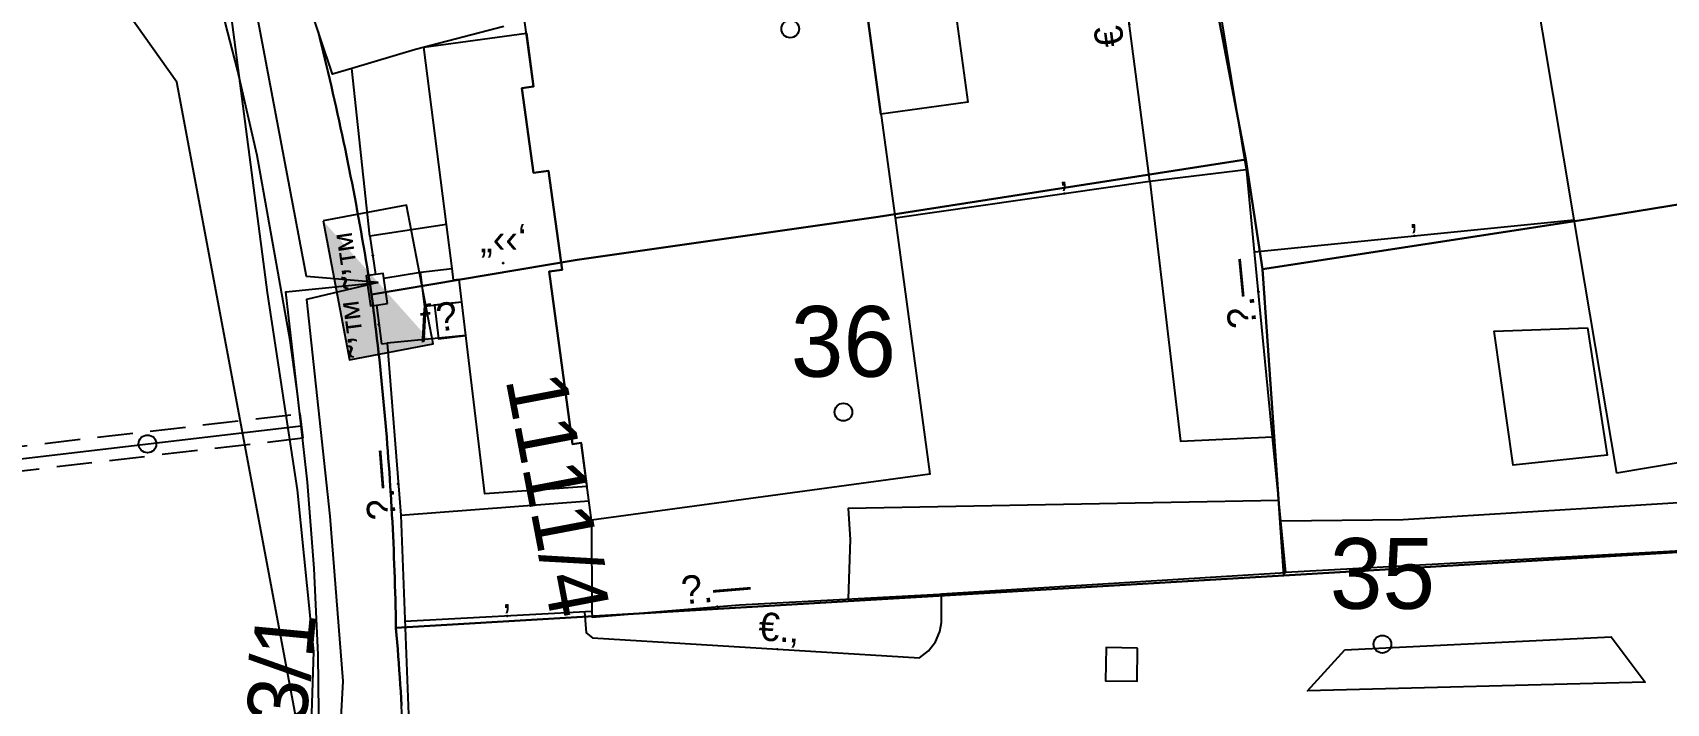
# Model space of a CAD drawing. Header units: metres. Extents: x 218299 to 220222, y 572714 to 574340.
# Drawn here: x 218929.43 to 218975.61, y 573617.93 to 573636.9 of the extents above; entities that cross this region are included whole.
import ezdxf
from ezdxf.enums import TextEntityAlignment as Align

# ---------------------------------------------------------------- set-up
doc = ezdxf.new("R2010")
doc.units = ezdxf.units.M
doc.header["$MEASUREMENT"] = 0
doc.linetypes.add('DASH15', pattern=[1.5, 1, -0.5])
for name, color, linetype in [('1602', 44, 'Continuous'), ('1603', 44, 'Continuous'), ('6091', 102, 'CABLEUNDEXIST03'), ('6151', 102, 'CABLEUNDEXIST03'), ('6261', 7, 'Continuous'), ('6701', 7, 'DASH15'), ('6916', 7, 'Continuous'), ('A_POINTS', 2, 'Continuous'), ('M2200', 253, 'Continuous'), ('M2207', 253, 'Continuous'), ('M2401', 7, 'Continuous'), ('M2404', 7, 'Continuous'), ('M2407', 253, 'Continuous'), ('M2408', 253, 'Continuous'), ('M2412', 253, 'Continuous'), ('M2420', 253, 'Continuous'), ('M2601', 253, 'Continuous'), ('M2602', 253, 'Continuous'), ('M2605', 253, 'Continuous'), ('M2612', 253, 'Continuous')]:
    doc.layers.add(name, color=color, linetype=linetype)
doc.styles.add('HEBTXT', font='HEBTXT')
doc.styles.add('MAVAT_HEBTXT', font='HEBTXT')
doc.linetypes.add('CABLEUNDEXIST03', pattern='A,3.5,[222,elecad.shx,S=0.01,R=0,X=0,Y=0],1.5', length=5)

# ---------------------------------------------------------------- blocks, each defined once
blk = doc.blocks.new('6261')
blk.add_lwpolyline([(-2, -1.2), (2, -1.2), (2, 1.2), (-2, 1.2)], close=True)
at = {"color": 0}
blk.add_solid([(2, 1.2), (-2, -1.2), (2, -1.2)], dxfattribs=at)
at = {"color": 0, "style": 'HEBTXT'}
blk.add_attdef('PIL_NAME', (2.689, 2.418), '', height=1.7, dxfattribs=at)
at = {"style": 'HEBTXT'}
blk.add_attdef('CAMUT_MONIM', (2.489, 0.218), '', height=1.7, dxfattribs=at)
at = {"color": 0, "style": 'HEBTXT', "flags": 1}
for tag, p in [('TYPE', (2.585, -1.773)), ('MAP_TYPE', (2.689, -3.782))]:
    blk.add_attdef(tag, p, '', height=1.7, dxfattribs=at)
blk = doc.blocks.new('6916')
at = {"layer": 'A_POINTS'}
blk.add_circle((0, 0), 0.25, dxfattribs=at)
at = {"color": 0, "style": 'HEBTXT'}
for tag, p in [('HTCH', (0.006, 3.527)), ('PIPE', (0.049, 1.33))]:
    blk.add_attdef(tag, text='', height=1.7, dxfattribs=at).set_placement(p, align=Align.MIDDLE_CENTER)
blk = doc.blocks.new('1603')
at = {"layer": 'A_POINTS'}
blk.add_circle((0, 0), 0.25, dxfattribs=at)
at = {"color": 0, "style": 'HEBTXT'}
blk.add_attdef('PARCEL_NUM', text='', height=2, dxfattribs=at).set_placement((0, 1), align=Align.CENTER)
at = {"color": 0, "style": 'HEBTXT', "flags": 1}
blk.add_attdef('LOT_NUM', text='', height=2, dxfattribs=at).set_placement((0, -2.5), align=Align.CENTER)
blk = doc.blocks.new('M2601')
blk.add_circle((0, 0), 0.025)
at = {"style": 'MAVAT_HEBTXT'}
blk.add_attdef('NAME', text='', height=0.8, dxfattribs=at).set_placement((0, 1.592), align=Align.MIDDLE)
blk = doc.blocks.new('M2602')
blk.add_circle((0, 0), 0.025)
at = {"style": 'MAVAT_HEBTXT'}
blk.add_attdef('NAME', text='', height=0.8, dxfattribs=at).set_placement((0, 1.592), align=Align.MIDDLE)
blk = doc.blocks.new('M2605')
blk.add_circle((0, 0), 0.025)
at = {"style": 'MAVAT_HEBTXT'}
blk.add_attdef('NAME', text='', height=0.8, dxfattribs=at).set_placement((0, 1.592), align=Align.MIDDLE)
blk = doc.blocks.new('M2612')
blk.add_circle((0, 0), 0.025)
at = {"style": 'MAVAT_HEBTXT'}
blk.add_attdef('NAME', text='', height=0.8, dxfattribs=at).set_placement((0, 1.592), align=Align.MIDDLE)
blk = doc.blocks.new('M2207')
blk.add_circle((0, 0), 0.025)
at = {"style": 'MAVAT_HEBTXT'}
blk.add_attdef('NAME', text='', height=0.8, dxfattribs=at).set_placement((0, 1.592), align=Align.MIDDLE)
blk = doc.blocks.new('M2412')
blk.add_circle((0, 0), 0.025)
at = {"style": 'MAVAT_HEBTXT'}
blk.add_attdef('NAME', text='', height=0.8, dxfattribs=at).set_placement((0, 1.592), align=Align.MIDDLE)
blk = doc.blocks.new('111')
at = {"layer": 'M2200'}
for points in [[(218974.219, 573624.444, 581.385), (218973.013, 573631.609, 581.505), (218971.819, 573638.703, 581.625), (218975.067, 573639.25, 581.625), (218981.262, 573640.292, 581.625), (218981.619, 573638.169, 581.385), (218982.094, 573638.249, 581.385), (218982.507, 573635.795, 581.385), (218982.018, 573635.712, 581.385), (218982.425, 573633.293, 581.385), (218982.599, 573632.259, 581.385), (218982.828, 573630.898, 581.385), (218982.899, 573630.477, 581.385), (218983.356, 573630.554, 581.385), (218983.747, 573628.226, 581.385), (218983.308, 573628.152, 581.385), (218983.665, 573626.034, 581.385)], [(218952.822, 573638.912, 582.424), (218953.41, 573634.596, 582.424), (218953.416, 573634.553, 582.424), (218953.81, 573631.66, 582.424), (218954.797, 573624.413, 582.424), (218945.229, 573623.109, 582.491), (218944.931, 573625.298, 582.401), (218944.931, 573625.298, 582.401), (218944.693, 573625.266, 582.401), (218944.693, 573625.266, 582.401), (218944.029, 573630.142, 582.401), (218944.029, 573630.142, 582.401), (218944.395, 573630.192, 582.491), (218944.395, 573630.192, 582.491), (218944.013, 573632.994, 582.536), (218944.013, 573632.994, 582.536), (218943.588, 573632.936, 582.536), (218943.588, 573632.936, 582.536), (218943.262, 573635.33, 582.491), (218943.262, 573635.33, 582.491), (218943.592, 573635.376, 582.491), (218943.592, 573635.376, 582.491), (218943.288, 573637.614, 582.491), (218952.017, 573638.803, 582.429)]]:
    blk.add_polyline3d(points, close=True, dxfattribs=at)
at = {"layer": 'M2207'}
blk.add_polyline3d([(218942.75, 573637.077, 582.277), (218940.256, 573636.421, 582.187), (218938.452, 573635.889, 582.187), (218937.901, 573635.726, 582.187), (218936.897, 573638.736, 582.176)], dxfattribs=at)
for points in [[(218953.41, 573634.596, 582.322), (218952.871, 573638.549, 582.3), (218955.328, 573638.884, 581.895), (218955.87, 573634.931, 581.917), (218953.41, 573634.596, 582.322)], [(218944.029, 573630.142, 582.424), (218944.693, 573625.266, 582.424), (218944.931, 573625.298, 582.424), (218945.099, 573624.064, 582.424), (218942.211, 573623.859, 582.379), (218941.674, 573628.333, 582.346), (218941.484, 573629.921, 582.334), (218941.326, 573629.9, 582.334), (218941.284, 573630.234, 582.334), (218941.126, 573631.471, 582.334), (218940.485, 573636.485, 582.334), (218943.388, 573636.88, 582.457), (218943.592, 573635.376, 582.469), (218943.262, 573635.33, 582.469), (218943.588, 573632.936, 582.469), (218944.013, 573632.994, 582.469), (218944.395, 573630.192, 582.48)], [(218973.383, 573628.55, 581.025), (218973.938, 573624.952, 580.905), (218971.286, 573624.673, 580.905), (218970.751, 573628.457, 580.905)]]:
    blk.add_polyline3d(points, close=True, dxfattribs=at)
at = {"layer": 'M2401'}
for points in [[(218929.504, 573582.173, 577.894), (218930.936, 573585.466, 577.906), (218932.267, 573588.803, 577.971), (218933.493, 573592.178, 578.086), (218934.605, 573595.561, 578.252), (218935.01, 573597.291, 578.254), (218936.108, 573602.234, 578.341), (218936.533, 573604.729, 578.465), (218936.889, 573607.268, 578.564), (218937.17, 573609.817, 578.636), (218937.376, 573612.373, 578.682), (218937.486, 573614.417, 578.7), (218937.533, 573616.861, 578.772), (218937.501, 573619.307, 578.845), (218937.388, 573621.749, 578.92), (218937.196, 573624.187, 578.997), (218936.924, 573626.617, 579.076), (218936.705, 573628.19, 579.127), (218935.773, 573633.421, 579.285), (218935.223, 573635.851, 579.299), (218934.597, 573638.262, 579.326)], [(218966.524, 573619.442, 578.415), (218974.055, 573619.811, 578.055), (218975.015, 573618.533, 578.055), (218965.47, 573618.287, 578.325), (218966.524, 573619.442, 578.415)], [(218960.668, 573619.495, 578.564), (218959.776, 573619.509, 578.564), (218959.761, 573618.573, 578.564), (218960.653, 573618.559, 578.564), (218960.668, 573619.495, 578.564)]]:
    blk.add_polyline3d(points, dxfattribs=at)
at = {"layer": 'M2404'}
for points in [[(218929.504, 573582.173, 577.894), (218930.936, 573585.466, 577.906), (218932.267, 573588.803, 577.971), (218933.493, 573592.178, 578.086), (218934.605, 573595.561, 578.252), (218935.01, 573597.291, 578.254), (218936.108, 573602.234, 578.341), (218936.533, 573604.729, 578.465), (218936.889, 573607.268, 578.564), (218937.17, 573609.817, 578.636), (218937.376, 573612.373, 578.682), (218937.486, 573614.417, 578.7), (218937.533, 573616.861, 578.772), (218937.501, 573619.307, 578.845), (218937.388, 573621.749, 578.92), (218937.196, 573624.187, 578.997), (218936.924, 573626.617, 579.076), (218936.705, 573628.19, 579.127), (218935.773, 573633.421, 579.285), (218935.223, 573635.851, 579.299), (218934.597, 573638.262, 579.326)], [(218966.524, 573619.442, 578.415), (218974.055, 573619.811, 578.055), (218975.015, 573618.533, 578.055), (218965.47, 573618.287, 578.325), (218966.524, 573619.442, 578.415)], [(218960.668, 573619.495, 578.564), (218959.776, 573619.509, 578.564), (218959.761, 573618.573, 578.564), (218960.653, 573618.559, 578.564), (218960.668, 573619.495, 578.564)]]:
    blk.add_polyline3d(points, dxfattribs=at)
at = {"layer": 'M2407'}
for points in [[(218961.009, 573632.697, 579.648), (218961.877, 573625.343, 579.648), (218964.48, 573625.469, 579.648)], [(218978.088, 573622.356, 578.752), (218977.95, 573623.723, 578.752), (218968.171, 573623.118, 578.932), (218964.712, 573623.083, 579.112)], [(218964.655, 573623.67, 579.648), (218952.485, 573623.446, 579.828), (218952.536, 573622.568, 579.828), (218952.479, 573620.886, 579.828)]]:
    blk.add_polyline3d(points, dxfattribs=at)
at = {"layer": 'M2408'}
blk.add_polyline3d([(218939.835, 573623.255, 578.96), (218940.07, 573617.131, 578.93)], dxfattribs=at)
at = {"layer": 'M2412'}
blk.add_polyline3d([(218941.674, 573628.333, 579.946), (218941.56, 573629.282, 579.946), (218941.176, 573629.236, 579.586), (218940.792, 573629.19, 579.226), (218940.906, 573628.241, 579.226), (218941.674, 573628.333, 579.946)], close=True, dxfattribs=at)
at = {"layer": 'M2420', "linetype": 'Continuous', "lineweight": -3}
blk.add_lwpolyline([(218808, 573559.81), (218823.2, 573550.5), (218835.41, 573544.81), (218850.7, 573542.81), (218865.3, 573542.5), (218880.41, 573545.38), (218892.2, 573549.81), (218899.91, 573554.81), (218905.3, 573557.31), (218919.09, 573568.19), (218928.2, 573583.69), (218933.59, 573595.81), (218935.8, 573615), (218936.938, 573617.207), (218933.5, 573635.5), (218931.193, 573638.756), (218930.8, 573639.31), (218921.59, 573659.81), (218908.988, 573677.282)], dxfattribs=at)
at = {"layer": 'M2601'}
for points in [[(218961.009, 573632.697, 580.998), (218963.74, 573633.029, 580.908)], [(218953.81, 573631.66, 580.878), (218961.009, 573632.697, 580.995)], [(218963.971, 573630.699, 579.95), (218973.013, 573631.609, 579.77)], [(218945.237, 573620.529, 581.026), (218939.95, 573620.251, 580.869)]]:
    blk.add_polyline3d(points, dxfattribs=at)
at = {"layer": 'M2602'}
for points in [[(218961.009, 573632.697, 579.95), (218959.857, 573641.566, 579.89)], [(218939.462, 573629.239, 580.913), (218939.36, 573629.955, 580.901), (218939.341, 573630.089, 580.898), (218939.123, 573630.058, 580.898), (218938.856, 573630.02, 580.898), (218938.977, 573629.17, 580.913), (218939.148, 573629.194, 580.913), (218939.462, 573629.239, 580.913)], [(218939.36, 573629.955, 581.363), (218940.396, 573630.127, 581.363)], [(218939.286, 573628.103, 581.468), (218939.451, 573628.115, 581.453)], [(218945.025, 573620.518, 579.014), (218945.073, 573619.929, 579.014), (218945.258, 573619.784, 579.014), (218954.501, 573619.218, 578.834), (218954.755, 573619.416, 578.834), (218954.951, 573619.67, 578.834), (218955.079, 573619.965, 578.834), (218955.127, 573620.217, 578.834), (218955.125, 573621.028, 578.834)]]:
    blk.add_polyline3d(points, dxfattribs=at)
at = {"layer": 'M2605'}
for points in [[(218963.75, 573632.969, 579.59), (218963.037, 573637.316, 579.65), (218962.427, 573640.037, 579.65), (218962.375, 573640.268, 579.65)], [(218941.126, 573631.471, 579.856), (218938.962, 573631.142, 579.856), (218938.962, 573631.142, 579.856), (218938.452, 573635.889, 579.856)], [(218955.063, 573621.024, 579.698), (218955.125, 573621.028, 579.698), (218964.854, 573621.631, 579.698), (218964.712, 573623.083, 579.684), (218964.655, 573623.67, 579.679), (218964.48, 573625.469, 579.662), (218963.971, 573630.699, 579.611), (218963.75, 573632.969, 579.59)], [(218984.95, 573631.925, 578.75), (218986.094, 573632.076, 578.75), (218987.025, 573632.198, 578.75), (218988.788, 573632.431, 578.75), (218988.943, 573632.451, 578.75), (218988.943, 573632.451, 578.75), (218988.943, 573632.451, 578.75), (218989.624, 573626.566, 578.75), (218989.624, 573626.566, 578.75), (218984.64, 573626.264, 578.75), (218984.64, 573626.264, 578.75), (218984.705, 573625.304, 578.75), (218984.881, 573622.738, 578.75), (218984.884, 573622.698, 578.75), (218980.847, 573622.495, 578.75), (218978.088, 573622.356, 578.75), (218976.909, 573622.296, 578.75), (218964.854, 573621.631, 579.11)], [(218941.56, 573629.282, 579.946), (218940.513, 573629.157, 579.961), (218940.396, 573630.127, 579.961), (218940.396, 573630.127, 579.961), (218941.284, 573630.234, 579.961)], [(218941.674, 573628.333, 579.946), (218939.451, 573628.115, 579.946), (218939.451, 573628.115, 579.946), (218939.451, 573628.115, 579.946), (218939.835, 573623.255, 579.946), (218939.835, 573623.255, 579.946), (218945.155, 573623.656, 579.946)], [(218945.229, 573623.109, 579.946), (218945.237, 573620.529, 579.925), (218945.246, 573620.373, 579.923), (218949.41, 573620.721, 579.833), (218955.063, 573621.024, 579.698)]]:
    blk.add_polyline3d(points, dxfattribs=at)
at = {"layer": 'M2612'}
for points in [[(218938.962, 573631.142, 581.363), (218939.123, 573630.058, 581.363)], [(218939.148, 573629.194, 581.438), (218939.286, 573628.103, 581.453), (218939.286, 573628.103, 581.453)]]:
    blk.add_polyline3d(points, dxfattribs=at)
at = {"layer": 'M2207'}
ref = blk.add_blockref('M2207', (218942.733, 573630.384), dxfattribs=dict(at, xscale=0.5, yscale=0.5, zscale=0.5))
ref.add_attrib('NAME', '„‹‹‘', dxfattribs={"layer": '0', "height": 0.8, "style": 'MAVAT_HEBTXT'}).set_placement((218942.733, 573631.009), align=Align.MIDDLE)
at = {"layer": 'M2412'}
ref = blk.add_blockref('M2412', (218940.792, 573629.19), dxfattribs=dict(at, xscale=0.5, yscale=0.5, zscale=0.5))
ref.add_attrib('NAME', 'ƒ\x8e', dxfattribs={"layer": '0', "height": 0.8, "rotation": 6.843, "style": 'MAVAT_HEBTXT'}).set_placement((218940.848, 573628.73), align=Align.MIDDLE)
at = {"layer": 'M2601'}
ref = blk.add_blockref('M2601', (218958.603, 573632.35), dxfattribs=dict(at, xscale=0.5, yscale=0.5, zscale=0.5))
ref.add_attrib('NAME', '‚', dxfattribs={"layer": '0', "height": 0.8, "rotation": 5.7481, "style": 'MAVAT_HEBTXT'}).set_placement((218958.548, 573632.898), align=Align.MIDDLE)
ref = blk.add_blockref('M2601', (218968.492, 573631.154), dxfattribs=dict(at, xscale=0.5, yscale=0.5, zscale=0.5))
ref.add_attrib('NAME', '‚', dxfattribs={"layer": '0', "height": 0.8, "rotation": 5.7481, "style": 'MAVAT_HEBTXT'}).set_placement((218968.437, 573631.701), align=Align.MIDDLE)
ref = blk.add_blockref('M2601', (218942.846, 573620.403), dxfattribs=dict(at, xscale=0.5, yscale=0.5, zscale=0.5))
ref.add_attrib('NAME', '‚', dxfattribs={"layer": '0', "height": 0.8, "rotation": 3.0167, "style": 'MAVAT_HEBTXT'}).set_placement((218942.817, 573620.953), align=Align.MIDDLE)
at = {"layer": 'M2602'}
ref = blk.add_blockref('M2602', (218960.433, 573637.132), dxfattribs=dict(at, xscale=0.5, yscale=0.5, zscale=0.5))
ref.add_attrib('NAME', '€.‚', dxfattribs={"layer": '0', "height": 0.8, "rotation": 97.4001, "style": 'MAVAT_HEBTXT'}).set_placement((218959.888, 573637.061), align=Align.MIDDLE)
ref = blk.add_blockref('M2602', (218950.481, 573619.464), dxfattribs=dict(at, xscale=0.5, yscale=0.5, zscale=0.5))
ref.add_attrib('NAME', '€.‚', dxfattribs={"layer": '0', "height": 0.8, "rotation": 356.4948, "style": 'MAVAT_HEBTXT'}).set_placement((218950.514, 573620.013), align=Align.MIDDLE)
at = {"layer": 'M2605'}
ref = blk.add_blockref('M2605', (218964.081, 573629.568), dxfattribs=dict(at, xscale=0.5, yscale=0.5, zscale=0.5))
ref.add_attrib('NAME', '\x9a.—', dxfattribs={"layer": '0', "height": 0.8, "rotation": 95.5597, "style": 'MAVAT_HEBTXT'}).set_placement((218963.534, 573629.514), align=Align.MIDDLE)
ref = blk.add_blockref('M2605', (218939.765, 573624.14), dxfattribs=dict(at, xscale=0.5, yscale=0.5, zscale=0.5))
ref.add_attrib('NAME', '\x9a.—', dxfattribs={"layer": '0', "height": 0.8, "rotation": 94.5212, "style": 'MAVAT_HEBTXT'}).set_placement((218939.217, 573624.096), align=Align.MIDDLE)
ref = blk.add_blockref('M2605', (218948.785, 573620.669), dxfattribs=dict(at, xscale=0.5, yscale=0.5, zscale=0.5))
ref.add_attrib('NAME', '\x9a.—', dxfattribs={"layer": '0', "height": 0.8, "rotation": 4.7905, "style": 'MAVAT_HEBTXT'}).set_placement((218948.74, 573621.217), align=Align.MIDDLE)
at = {"layer": 'M2612'}
ref = blk.add_blockref('M2612', (218939.043, 573630.6), dxfattribs=dict(at, xscale=0.5, yscale=0.5, zscale=0.5))
ref.add_attrib('NAME', '˜’™', dxfattribs={"layer": '0', "height": 0.8, "rotation": 98.3991, "style": 'MAVAT_HEBTXT'}).set_placement((218938.498, 573630.52), align=Align.MIDDLE)
ref = blk.add_blockref('M2612', (218939.217, 573628.649), dxfattribs=dict(at, xscale=0.5, yscale=0.5, zscale=0.5))
ref.add_attrib('NAME', '˜’™', dxfattribs={"layer": '0', "height": 0.8, "rotation": 97.2096, "style": 'MAVAT_HEBTXT'}).set_placement((218938.671, 573628.58), align=Align.MIDDLE)

msp = doc.modelspace()

# ---------------------------------------------------------------- linework, layer by layer
at = {"layer": '1602'}
for points in [[(218982.02, 573633.03), (218973.52, 573631.64), (218964.2, 573630.21), (218963.73, 573633.31), (218962.39, 573640.31), (218986.55, 573645.9)], [(218962.39, 573640.31), (218963.73, 573633.31), (218953.33, 573631.69), (218944.82, 573630.47), (218939.01, 573629.49), (218938.979, 573629.6876), (218938.9475, 573629.8851), (218938.9156, 573630.0825), (218938.8831, 573630.2799), (218938.8502, 573630.4771), (218938.8168, 573630.6743), (218938.783, 573630.8715), (218938.7486, 573631.0685), (218938.7138, 573631.2654), (218938.6786, 573631.4623), (218938.6428, 573631.6591), (218938.6066, 573631.8558), (218938.5699, 573632.0524), (218938.5327, 573632.2489), (218938.495, 573632.4453), (218938.4569, 573632.6416), (218938.4183, 573632.8379), (218938.3792, 573633.034), (218938.3397, 573633.2301), (218938.2997, 573633.426), (218938.2592, 573633.6219), (218938.2182, 573633.8177), (218938.1768, 573634.0133), (218938.1349, 573634.2089), (218938.0925, 573634.4043), (218938.0497, 573634.5997), (218938.0064, 573634.7949), (218937.9626, 573634.9901), (218937.9183, 573635.1851), (218937.8736, 573635.3801), (218937.8284, 573635.5749), (218937.7827, 573635.7696), (218937.7366, 573635.9642), (218937.69, 573636.1587), (218937.6429, 573636.3531), (218937.5954, 573636.5474), (218937.5474, 573636.7415), (218937.4989, 573636.9356)], [(218937.4989, 573636.9356), (218937.5474, 573636.7415), (218937.5954, 573636.5474), (218937.6429, 573636.3531), (218937.69, 573636.1587), (218937.7366, 573635.9642), (218937.7827, 573635.7696), (218937.8284, 573635.5749), (218937.8736, 573635.3801), (218937.9183, 573635.1851), (218937.9626, 573634.9901), (218938.0064, 573634.7949), (218938.0497, 573634.5997), (218938.0925, 573634.4043), (218938.1349, 573634.2089), (218938.1768, 573634.0133), (218938.2182, 573633.8177), (218938.2592, 573633.6219), (218938.2997, 573633.426), (218938.3397, 573633.2301), (218938.3792, 573633.034), (218938.4183, 573632.8379), (218938.4569, 573632.6416), (218938.495, 573632.4453), (218938.5327, 573632.2489), (218938.5699, 573632.0524), (218938.6066, 573631.8558), (218938.6428, 573631.6591), (218938.6786, 573631.4623), (218938.7138, 573631.2654), (218938.7486, 573631.0685), (218938.783, 573630.8715), (218938.8168, 573630.6743), (218938.8502, 573630.4771), (218938.8831, 573630.2799), (218938.9156, 573630.0825), (218938.9475, 573629.8851), (218938.979, 573629.6876), (218939.01, 573629.49), (218939.0421, 573629.2417), (218939.0672, 573629.0433), (218939.0918, 573628.8448), (218939.116, 573628.6463), (218939.1396, 573628.4477), (218939.1628, 573628.249), (218939.1855, 573628.0503), (218939.2077, 573627.8516), (218939.2295, 573627.6528), (218939.2508, 573627.4539), (218939.2715, 573627.255), (218939.2919, 573627.056), (218939.3117, 573626.857), (218939.331, 573626.6579), (218939.3499, 573626.4588), (218939.3683, 573626.2597), (218939.3862, 573626.0605), (218939.4036, 573625.8612), (218939.4206, 573625.662), (218939.4371, 573625.4626), (218939.4531, 573625.2633), (218939.4686, 573625.0639), (218939.4836, 573624.8645), (218939.4982, 573624.665), (218939.5122, 573624.4655), (218939.5258, 573624.2659), (218939.5389, 573624.0664), (218939.5515, 573623.8668), (218939.5637, 573623.6671), (218939.5754, 573623.4675), (218939.5865, 573623.2678), (218939.5972, 573623.0681), (218939.6075, 573622.8683), (218939.6172, 573622.6686), (218939.6265, 573622.4688), (218939.6352, 573622.269), (218939.6435, 573622.0692), (218939.6514, 573621.8693), (218939.6587, 573621.6694), (218939.6655, 573621.4696), (218939.6719, 573621.2697), (218939.6778, 573621.0697), (218939.6832, 573620.8698), (218939.6881, 573620.6699), (218939.6926, 573620.4699), (218939.6965, 573620.27), (218939.7, 573620.07), (218939.7172, 573619.8641), (218939.7334, 573619.6648), (218939.7491, 573619.4654), (218939.7643, 573619.266), (218939.779, 573619.0665), (218939.7933, 573618.867), (218939.8071, 573618.6675), (218939.8203, 573618.468), (218939.8332, 573618.2684), (218939.8455, 573618.0688), (218939.8573, 573617.8691)], [(218989.81, 573623.03), (218964.8, 573621.55), (218964.2, 573630.21), (218973.52, 573631.64), (218982.02, 573633.03)], [(218989.75, 573617.5), (218964.95, 573617.58), (218939.89, 573617.27), (218939.8796, 573617.4697), (218939.8687, 573617.6694), (218939.8573, 573617.8691), (218939.8455, 573618.0688), (218939.8332, 573618.2684), (218939.8203, 573618.468), (218939.8071, 573618.6675), (218939.7933, 573618.867), (218939.779, 573619.0665), (218939.7643, 573619.266), (218939.7491, 573619.4654), (218939.7334, 573619.6648), (218939.7172, 573619.8641), (218939.7, 573620.07), (218964.8, 573621.55), (218989.81, 573623.03)]]:
    msp.add_lwpolyline(points, dxfattribs=at)
msp.add_lwpolyline([(218964.2, 573630.21), (218964.8, 573621.55), (218939.7, 573620.07), (218939.6965, 573620.27), (218939.6926, 573620.4699), (218939.6881, 573620.6699), (218939.6832, 573620.8698), (218939.6778, 573621.0697), (218939.6719, 573621.2697), (218939.6655, 573621.4696), (218939.6587, 573621.6694), (218939.6514, 573621.8693), (218939.6435, 573622.0692), (218939.6352, 573622.269), (218939.6265, 573622.4688), (218939.6172, 573622.6686), (218939.6075, 573622.8683), (218939.5972, 573623.0681), (218939.5865, 573623.2678), (218939.5754, 573623.4675), (218939.5637, 573623.6671), (218939.5515, 573623.8668), (218939.5389, 573624.0664), (218939.5258, 573624.2659), (218939.5122, 573624.4655), (218939.4982, 573624.665), (218939.4836, 573624.8645), (218939.4686, 573625.0639), (218939.4531, 573625.2633), (218939.4371, 573625.4626), (218939.4206, 573625.662), (218939.4036, 573625.8612), (218939.3862, 573626.0605), (218939.3683, 573626.2597), (218939.3499, 573626.4588), (218939.331, 573626.6579), (218939.3117, 573626.857), (218939.2919, 573627.056), (218939.2715, 573627.255), (218939.2508, 573627.4539), (218939.2295, 573627.6528), (218939.2077, 573627.8516), (218939.1855, 573628.0503), (218939.1628, 573628.249), (218939.1396, 573628.4477), (218939.116, 573628.6463), (218939.0918, 573628.8448), (218939.0672, 573629.0433), (218939.0421, 573629.2417), (218939.01, 573629.49), (218944.82, 573630.47), (218953.33, 573631.69), (218963.73, 573633.31)], close=True, dxfattribs=at)
at = {"layer": '6091'}
msp.add_lwpolyline([(218929.2054, 573582.1869), (218931.1313, 573586.574), (218933.6735, 573595.5789), (218934.9061, 573598.6575), (218936.4543, 573605.2414), (218937.0706, 573609.7823), (218937.3787, 573619.403), (218936.9175, 573623.9668), (218936.0679, 573629.5468), (218934.9894, 573637.7821), (218932.8324, 573644.3242), (218929.751, 573652.0207), (218926.0533, 573657.8701), (218922.8936, 573662.2814), (218918.0794, 573668.1543), (218916.099, 573671.1763), (218916.2531, 573675.7942), (218918.1019, 573678.7189), (218925.6949, 573683.1739), (218919.4279, 573694.7744), (218919.3393, 573694.84), (218919.2516, 573694.8423), (218919.2578, 573694.9044)], dxfattribs=at)
at = {"layer": '6151'}
for points in [[(218939.1945, 573629.8355), (218937.1679, 573630.0056), (218935.5762, 573638.446), (218932.5016, 573646.7579), (218933.857, 573647.6111)], [(218926.5176, 573624.5505), (218937.0232, 573625.7774), (218936.5891, 573629.5719), (218939.1945, 573629.8355)], [(218939.1945, 573629.8355), (218937.1679, 573629.3551), (218937.8337, 573623.2248), (218938.1928, 573618.5606), (218937.9055, 573613.2507), (218937.6901, 573608.8736), (218936.6846, 573602.7026), (218934.3844, 573593.6235), (218933.5471, 573591.0048), (218935.0545, 573589.7313)]]:
    msp.add_lwpolyline(points, dxfattribs=at)
at = {"layer": '6701'}
msp.add_lwpolyline([(218936.983, 573626.125), (218937.064, 573625.43), (218928.365, 573624.414), (218928.284, 573625.109)], close=True, dxfattribs=at)

# ---------------------------------------------------------------- block references
msp.add_blockref('111', (0, 0))
at = {"layer": '1603'}
for p, values in [((218950.8456, 573637.0052), {'PARCEL_NUM': '37'}), ((218952.3482, 573626.1683), {'PARCEL_NUM': '36'}), ((218967.5869, 573619.6063), {'PARCEL_NUM': '35'})]:
    msp.add_blockref('1603', p, dxfattribs=at).add_auto_attribs(values)
at = {"layer": '6261'}
ref = msp.add_blockref('6261', (218939.1945, 573629.8355), dxfattribs=dict(at, rotation=280.7899999999134))
ref.add_attrib('PIL_NAME', '1111/4', (218942.7924, 573627.1), dxfattribs={"layer": '0', "color": 0, "height": 1.7, "rotation": 280.79, "style": 'HEBTXT'})
ref = msp.add_blockref('6261', (218939.3054, 573607.997), dxfattribs=dict(at, rotation=84.5899999999739))
ref.add_attrib('PIL_NAME', '1111/3/1', (218936.6135, 573611.6277), dxfattribs={"layer": '0', "color": 0, "height": 1.7, "rotation": 84.59, "style": 'HEBTXT'})
at = {"layer": '6916', "rotation": 6.661700000000001}
msp.add_blockref('6916', (218932.674, 573625.2695), dxfattribs=at)

doc.saveas('drawing.dxf')
